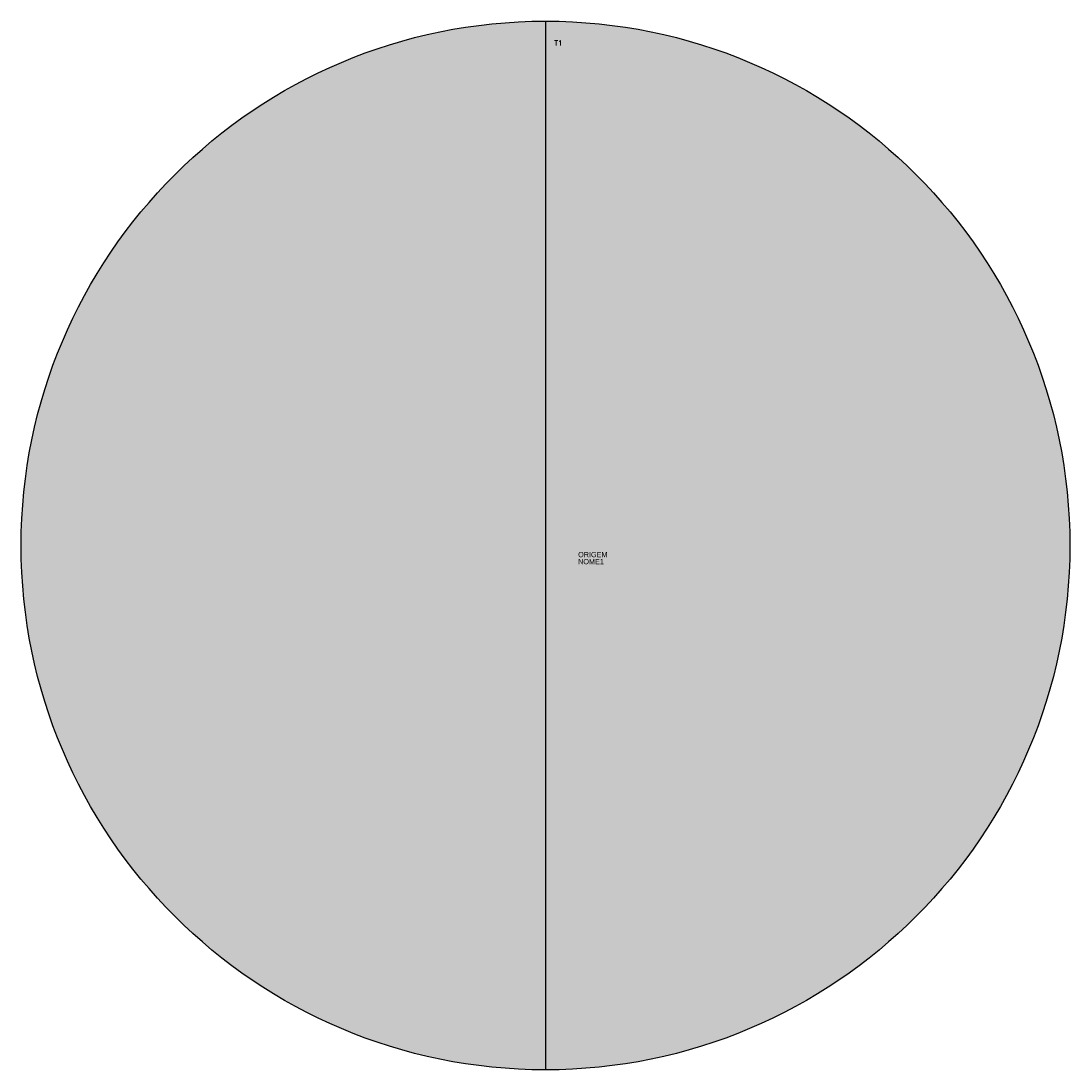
# Model space of a CAD drawing. Header units: millimetres. Extents: x -1 to 1, y -1 to 1.
import ezdxf
from ezdxf.enums import TextEntityAlignment as Align

# ---------------------------------------------------------------- set-up
doc = ezdxf.new("R2010")
doc.units = ezdxf.units.MM
doc.header["$LTSCALE"] = 10
doc.styles.add('ROMANS', font='romans.shx')

msp = doc.modelspace()

# ---------------------------------------------------------------- hatches: boundary and pattern name
at = {"transparency": 33554653}
h = msp.add_hatch(color=256, dxfattribs=at)
h.dxf.hatch_style = 1
edge = h.paths.add_edge_path()
edge.add_arc((0, 0), 1, 0, 360)

# ---------------------------------------------------------------- linework, layer by layer
msp.add_line((0, 1), (0, -1))
msp.add_circle((0, 0), 1)

# ---------------------------------------------------------------- texts
at = {"color": 7, "lineweight": -3, "style": 'ROMANS'}
msp.add_attdef('T1', text='T1', height=0.01, dxfattribs=at).set_placement((0.0169, 0.9583), align=Align.MIDDLE_LEFT)
at = {"transparency": 33554653}
for tag, p in [('ORIGEM', (0.0622, -0.0223)), ('NOME1', (0.0622, -0.0357))]:
    msp.add_attdef(tag, p, '', height=0.01, dxfattribs=at)

doc.saveas('drawing.dxf')
